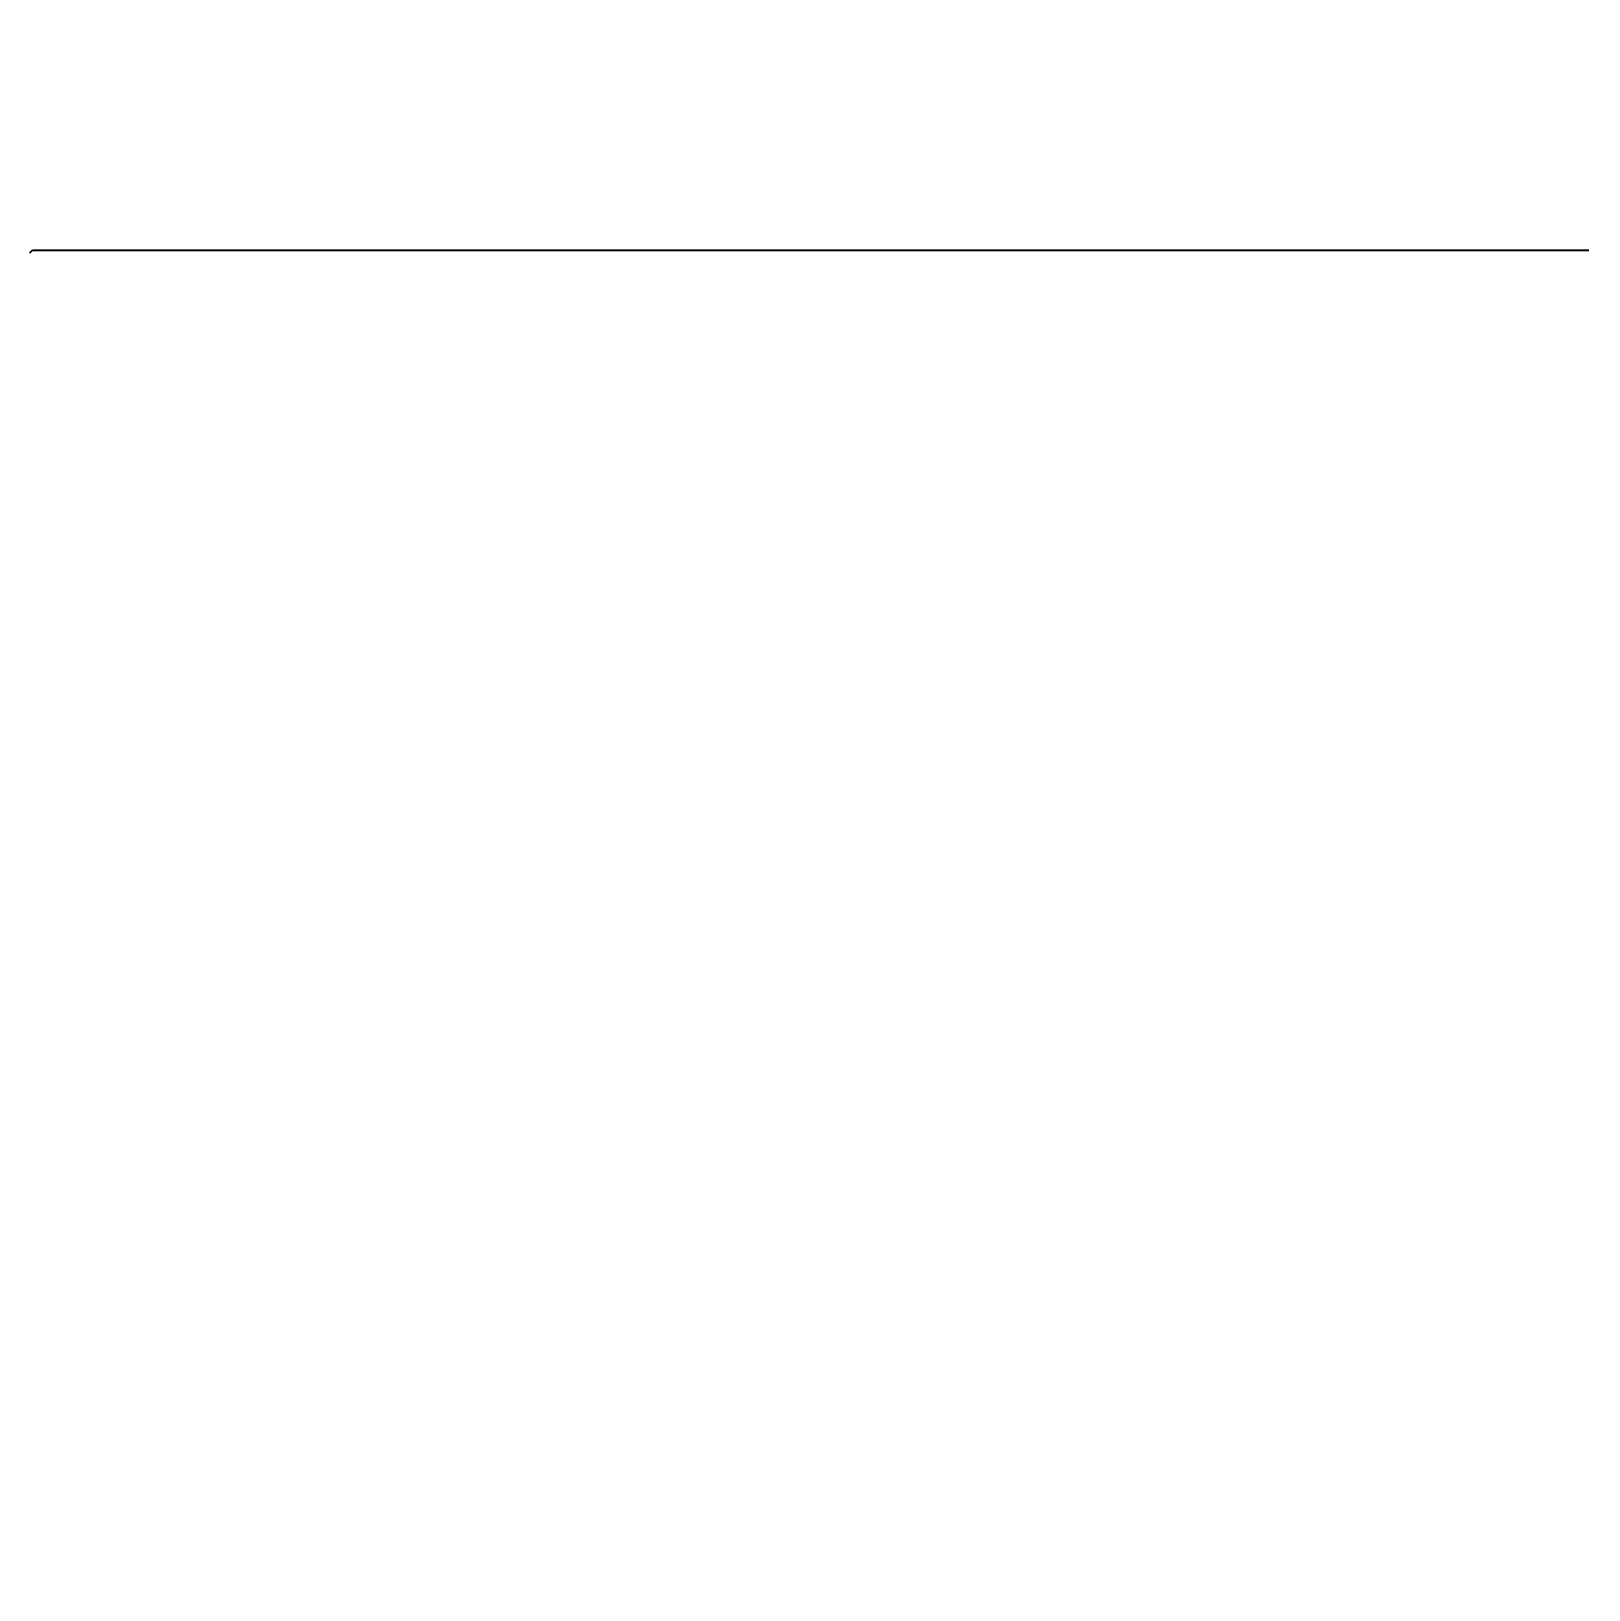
# Model space of a CAD drawing. Header units: millimetres. Extents: x 0 to 5600, y -67 to 2530.
# Drawn here: x 4051.847 to 4056.213, y 1471.193 to 1475.561 of the extents above; entities that cross this region are included whole.
import ezdxf

# ---------------------------------------------------------------- set-up
doc = ezdxf.new("R2010")
doc.units = ezdxf.units.MM
doc.linetypes.add('DASHED2', pattern=[9.525, 6.35, -3.175])
doc.layers.add('점선', color=6, linetype='DASHED2')
doc.layers.add('치수선', color=7, linetype='Continuous')
doc.styles.add('____', font='')
doc.styles.get('____').set_extended_font_data('굴림')
doc.dimstyles.new('MSADIM', dxfattribs={"dimtxt": 33, "dimasz": 17, "dimexe": 10, "dimexo": 7.5, "dimgap": 10, "dimtad": 0, "dimtih": 1, "dimtoh": 1, "dimdec": 0, "dimzin": 1, "dimdsep": 46, "dimtxsty": '____', "dimcen": 11.25, "dimadec": 0, "dimazin": 0, "dimtfac": 1, "dimtdec": 0, "dimtix": 1, "dimtmove": 0, "dimatfit": 3, "dimfxl": 1, "dimtolj": 1, "dimtzin": 1, "dimarcsym": 0})

# ---------------------------------------------------------------- blocks, each defined once
blk = doc.blocks.new('*D2')
at = {"layer": '치수선', "color": 0, "linetype": 'Continuous', "lineweight": -2, "transparency": 16777216}
for p, q in [((4073.7135, 1773.5221), (3945.8852, 1773.5221)), ((3955.8852, 1756.5221), (3955.8852, 1601.3384)), ((3955.8852, 1400.5221), (3955.8852, 1555.7059)), ((4073.7135, 1383.5221), (3945.8852, 1383.5221))]:
    blk.add_line(p, q, dxfattribs=at)
at = {"layer": '치수선', "color": 0, "linetype": 'Continuous', "transparency": 16777216}
for points in [[(3953.0519, 1756.5221), (3958.7185, 1756.5221), (3955.8852, 1773.5221)], [(3953.0519, 1400.5221), (3958.7185, 1400.5221), (3955.8852, 1383.5221)]]:
    blk.add_solid(points, dxfattribs=at)
at = {"layer": '치수선', "color": 0, "linetype": 'Continuous', "transparency": 16777216, "insert": (3955.8852, 1578.5221), "char_height": 25, "attachment_point": 5, "style": '____'}
blk.add_mtext('\\A1;390', dxfattribs=at)

msp = doc.modelspace()

# ---------------------------------------------------------------- linework, layer by layer
at = {"layer": '점선'}
for p, q in [((4051.8433, 1474.9396), (4051.8506, 1474.947)), ((4051.8506, 1474.947), (4056.2134, 1474.947)), ((4051.8506, 1474.947), (4056.2134, 1474.947))]:
    msp.add_line(p, q, dxfattribs=at)

# ---------------------------------------------------------------- dimensions: what is measured, and where the dimension line sits
at = {"layer": '치수선', "linetype": 'Continuous'}
dim = msp.add_linear_dim(base=(3955.8852, 1383.5221), p1=(4081.2135, 1773.5221), p2=(4081.2135, 1383.5221), angle=90, dimstyle='MSADIM', override={"dimtxt": 25}, dxfattribs=at)
dim.commit()
dim.dimension.update_dxf_attribs({"geometry": '*D2', "text_midpoint": (3955.8852, 1578.5221)})

doc.saveas('drawing.dxf')
